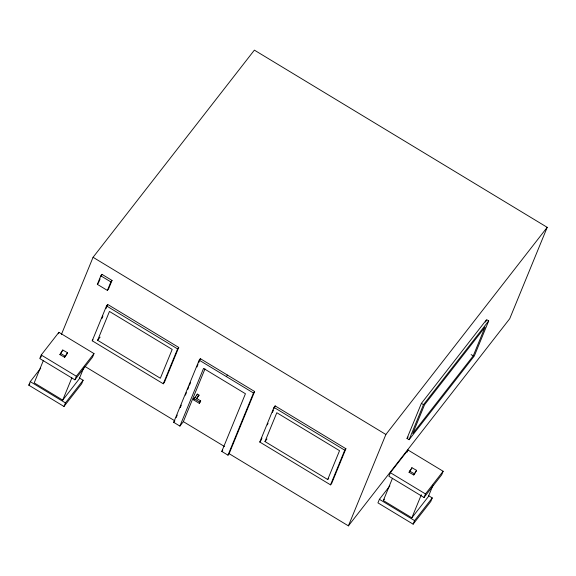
<?xml version="1.0" encoding="UTF-8"?>
<svg xmlns="http://www.w3.org/2000/svg" width="576" height="576" viewBox="0 0 576 576"><rect width="100%" height="100%" fill="white"/><g stroke="black" fill="none" stroke-linecap="round" stroke-linejoin="round"><path stroke-width="0.86" d="M79.286 377.921L83.117 380.232L81.655 383.782L63.986 406.476L28.8 385.178L30.254 381.629L40.745 368.158M41.227 355.003L39.766 358.553L74.887 379.807L92.542 357.134L93.996 353.578L58.882 332.33L41.227 355.003L76.342 376.25L74.887 379.807M43.33 360.605L34.2 382.867L62.719 400.126L79.171 378.994L83.909 367.452M58.298 333.749L58.882 332.33M61.373 334.548L93.06 257.292L254.376 50.134L547.2 227.333L509.724 318.708L348.408 525.866L229.133 453.686L254.635 391.522L200.354 358.675L199.202 360.158L173.7 422.323L179.892 426.074L183.355 421.632L204.984 368.892M59.918 354.622L62.777 350.035L67.478 352.699L66.982 353.909L64.627 357.278L59.918 354.622L62.777 350.035M64.627 357.278L67.478 352.699M97.337 284.335L100.822 275.832L101.974 274.349L112.032 280.433L108.547 288.936L107.388 290.419L97.337 284.335L98.107 283.349M98.489 282.852L100.073 278.986M101.34 275.897L101.974 274.349M107.388 290.419L110.873 281.916L112.032 280.433M62.719 400.126L71.849 377.863M63.986 406.476L65.448 402.919L83.117 380.232M92.232 340.79L106.531 305.921L107.683 304.438L178.733 347.436L164.434 382.298L163.282 383.782L92.232 340.79L93.002 339.804M101.894 318.55L102.917 316.066M105.984 308.592L107.683 304.438M97.625 340.294L109.454 311.45L172.188 349.416L160.358 378.252L97.625 340.294L100.094 337.118M163.282 383.782L177.581 348.912L178.733 347.436M176.213 417.528L177.235 415.044M180.295 407.585L181.318 405.094M185.393 395.15L186.415 392.659M187.776 389.347L188.791 386.856M189.475 385.2L190.498 382.716M196.956 366.962L197.971 364.478M198.655 362.822L200.354 358.675M179.892 426.074L203.551 368.395L245.441 393.739L221.789 451.426L227.981 455.17L229.133 453.686M199.051 395.129L196.517 398.39L200.7 400.925L199.282 403.322L193.414 399.773L197.374 394.114L199.051 395.129L196.524 398.952M196.877 395.33L197.374 394.114M199.282 403.322L200.7 400.925M227.981 455.17L253.476 393.005L254.635 391.522M259.776 442.044L273.989 407.39L275.148 405.907L345.902 448.726L331.69 483.379L330.53 484.855L259.776 442.044L260.546 441.058M260.935 440.561L261.95 438.084M267.365 424.886L268.042 423.238M272.441 412.51L273.456 410.033M274.133 408.384L275.148 405.907M264.982 441.562L276.811 412.726L339.545 450.684L327.715 479.527L264.982 441.562L266.962 439.02M330.53 484.855L344.743 450.202L345.902 448.726M348.408 525.866L385.884 434.484L547.2 227.333M389.887 485.842L379.397 499.313L377.935 502.862L413.129 524.16L430.798 501.466L432.252 497.916L428.429 495.605M390.362 472.687L388.908 476.237L424.022 497.491L441.677 474.818L443.138 471.262L408.017 450.014L390.362 472.687L425.477 493.934L424.022 497.491M407.009 438.43L421.387 403.373L486.605 319.622L488.7 320.89L474.322 355.946L409.104 439.697L407.009 438.43L408.118 437.011M433.044 485.136L428.314 496.678L411.854 517.81L383.335 500.551L392.465 478.289M409.104 439.697L423.482 404.64L488.7 320.89M407.146 452.146L408.017 450.014M409.061 472.298L411.912 467.719L416.614 470.376L413.762 474.962L409.061 472.298L410.94 469.606M411.415 468.936L411.912 467.719M413.762 474.962L416.614 470.376M485.604 322.07L486.274 320.436M473.234 355.874L485.064 327.031L424.57 404.712L412.74 433.555L473.234 355.874L471.139 354.607M411.854 517.81L421.322 494.719M413.129 524.16L414.583 520.603L432.252 497.916M40.32 357.847L41.422 356.429M28.8 385.178L29.902 383.76M76.342 376.25L93.996 353.578M173.7 422.323L174.859 420.847L84.823 366.365M193.414 399.773L195.394 397.231M226.339 376.582L227.491 375.098M221.789 451.426L222.775 450.151M327.715 479.527L328.702 478.253M383.335 500.551L384.43 499.14M425.477 493.934L443.138 471.262M409.558 471.089L414.259 473.746M60.422 353.405L65.124 356.062M421.387 403.373L423.482 404.64M93.06 257.292L385.884 434.484M100.822 275.832L110.873 281.916M199.202 360.158L253.476 393.005M106.531 305.921L177.581 348.912M273.989 407.39L344.743 450.202M379.397 499.313L414.583 520.603M193.918 398.556L199.778 402.106M183.355 421.632L224.489 446.515M30.254 381.629L65.448 402.919"/></g></svg>
